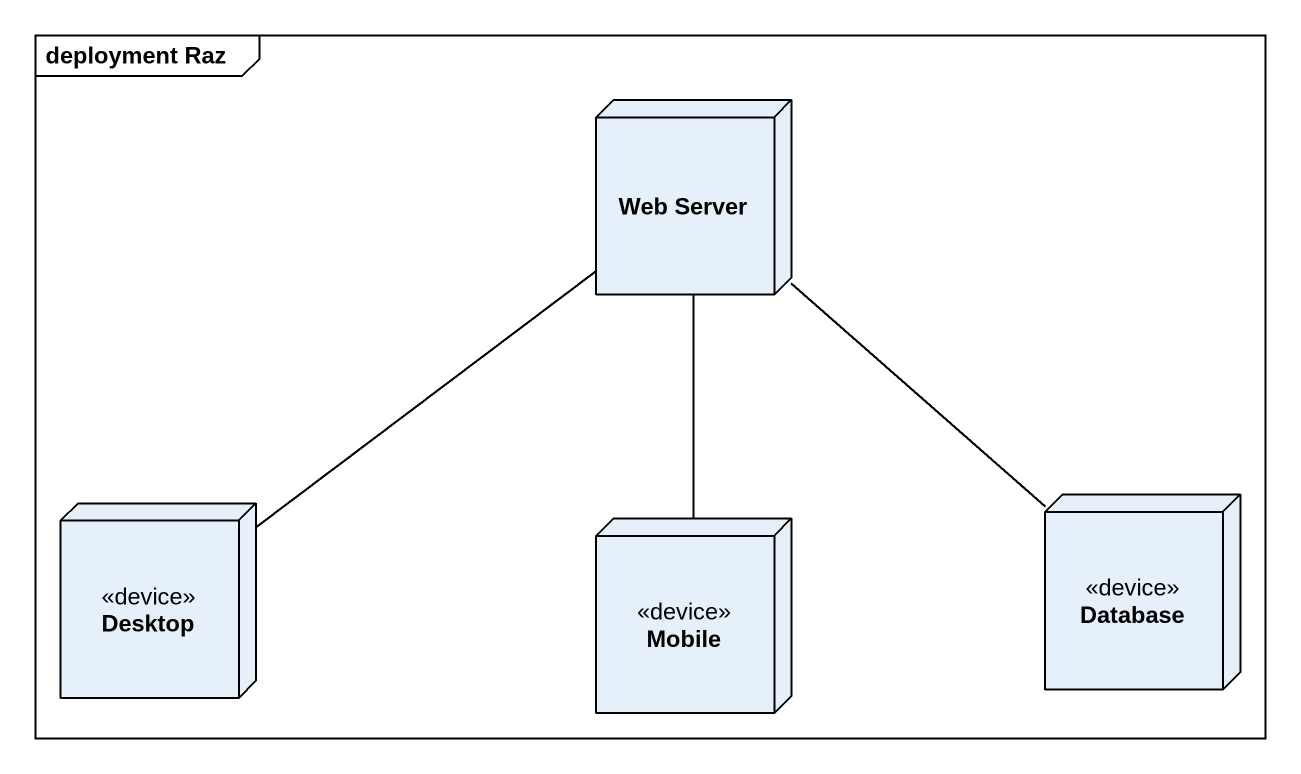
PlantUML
@startuml
mainframe deployment Raz
node "Web Server" as Web_Server
node Desktop <<device>>
node Mobile <<device>>
node "Database" as Database_ <<device>>
Web_Server -- Database_
Desktop -up- Web_Server
Mobile -up- Web_Server
@enduml
